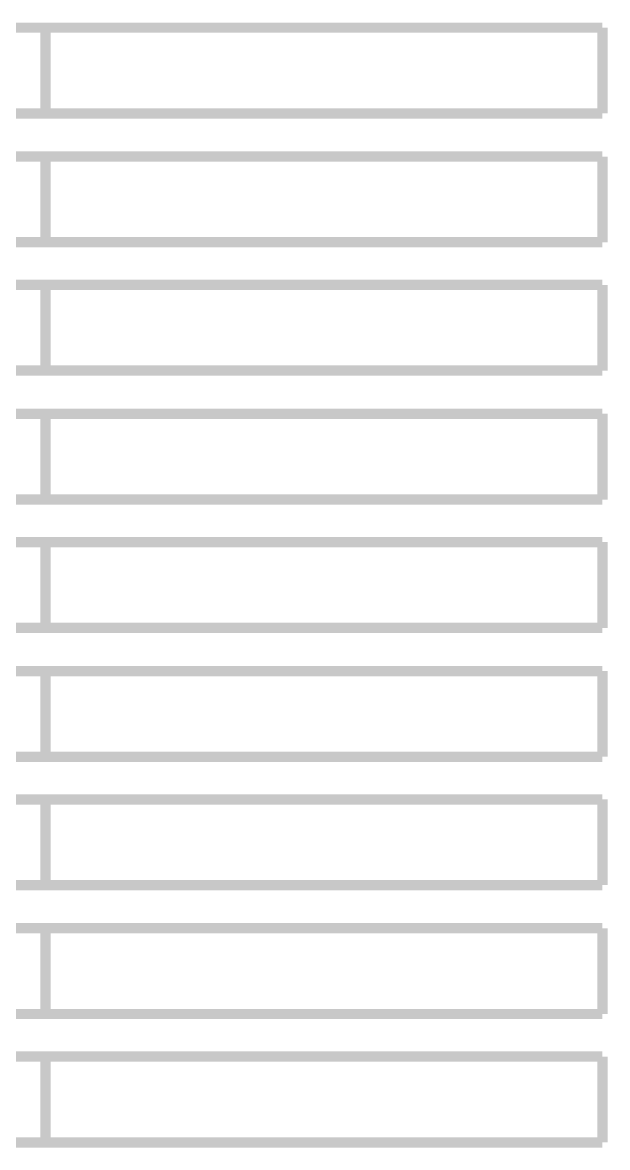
# Model space of a CAD drawing. Header units: millimetres. Extents: x -2024 to 917, y -725 to 13.
# Drawn here: x -1663.46 to -1646.4, y -428.07 to -395.27 of the extents above; entities that cross this region are included whole.
import ezdxf

# ---------------------------------------------------------------- set-up
doc = ezdxf.new("R2010")
doc.units = ezdxf.units.MM

msp = doc.modelspace()

# ---------------------------------------------------------------- linework, layer by layer
at = {"color": 7, "const_width": 0.3}
for points in [[(-1671.526, -395.416), (-1646.55, -395.416)], [(-1662.787, -395.416), (-1662.787, -397.916)], [(-1646.55, -395.416), (-1646.55, -397.916)], [(-1646.55, -397.916), (-1671.526, -397.916)], [(-1671.526, -399.175), (-1646.55, -399.175)], [(-1662.787, -399.175), (-1662.787, -401.675)], [(-1646.55, -399.175), (-1646.55, -401.675)], [(-1646.55, -401.675), (-1671.526, -401.675)], [(-1671.526, -402.917), (-1646.55, -402.917)], [(-1662.787, -402.917), (-1662.787, -405.417)], [(-1646.55, -402.917), (-1646.55, -405.417)], [(-1646.55, -405.417), (-1671.526, -405.417)], [(-1671.526, -406.676), (-1646.55, -406.676)], [(-1662.787, -406.676), (-1662.787, -409.176)], [(-1646.55, -406.676), (-1646.55, -409.176)], [(-1646.55, -409.176), (-1671.526, -409.176)], [(-1671.526, -410.418), (-1646.55, -410.418)], [(-1662.787, -410.418), (-1662.787, -412.918)], [(-1646.55, -410.418), (-1646.55, -412.918)], [(-1646.55, -412.918), (-1671.526, -412.918)], [(-1671.526, -414.177), (-1646.55, -414.177)], [(-1662.787, -414.177), (-1662.787, -416.677)], [(-1646.55, -414.177), (-1646.55, -416.677)], [(-1646.55, -416.677), (-1671.526, -416.677)], [(-1671.526, -417.919), (-1646.55, -417.919)], [(-1662.787, -417.919), (-1662.787, -420.42)], [(-1646.55, -417.919), (-1646.55, -420.42)], [(-1646.55, -420.42), (-1671.526, -420.42)], [(-1671.526, -421.678), (-1646.55, -421.678)], [(-1662.787, -421.678), (-1662.787, -424.178)], [(-1646.55, -421.678), (-1646.55, -424.178)], [(-1646.55, -424.178), (-1671.526, -424.178)], [(-1671.526, -425.42), (-1646.55, -425.42)], [(-1662.787, -425.42), (-1662.787, -427.921)], [(-1646.55, -425.42), (-1646.55, -427.921)], [(-1646.55, -427.921), (-1671.526, -427.921)]]:
    msp.add_lwpolyline(points, dxfattribs=at)

doc.saveas('drawing.dxf')
